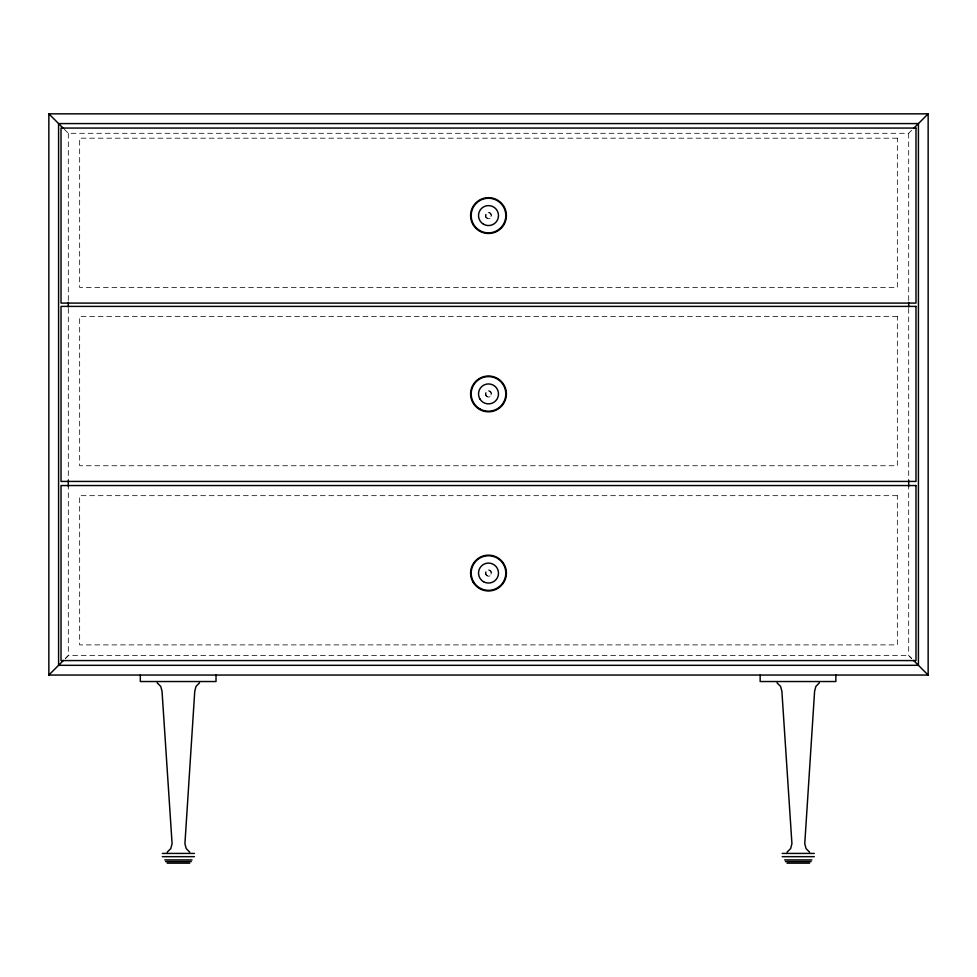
<?xml version="1.0" encoding="UTF-8"?>
<svg xmlns="http://www.w3.org/2000/svg" width="977" height="977" viewBox="0 0 977 977"><rect width="100%" height="100%" fill="white"/><g stroke="black" fill="none" stroke-linecap="round" stroke-linejoin="round"><path stroke-width="0.73" stroke-dasharray="4.88 3.66" d="M65.239 658.657L68.305 655.579L68.305 486.558M65.386 658.498L68.305 655.579L908.695 655.579L911.614 658.498M64.213 129.208L68.305 133.299L908.695 133.299L912.787 129.208M911.761 658.657L908.695 655.579L908.695 486.558M908.695 133.299L908.695 302.32M908.695 308.414L908.695 480.476M68.305 133.299L68.305 302.32M68.305 308.414L68.305 480.476M486.119 214.195L486.119 216.943L487.132 217.944L488.5 218.323L490.881 216.943L491.248 215.575L489.868 213.194L488.5 212.827L486.119 214.195M486.119 392.534L486.119 395.282L487.132 396.283L488.5 396.65L490.881 395.282L491.248 393.914L489.868 391.533L488.5 391.166L486.119 392.534M486.119 571.679L486.119 574.427L487.132 575.441L488.5 575.807L490.881 574.427L491.248 573.059L489.868 570.678L488.5 570.312L486.119 571.679M897.338 138.184L79.662 138.184L79.662 287.409L897.338 287.409L897.338 138.184M897.338 316.524L79.662 316.524L79.662 465.748L897.338 465.748L897.338 316.524M897.338 495.669L79.662 495.669L79.662 644.893L897.338 644.893L897.338 495.669M485.728 574.659A3.2 3.2 0 0 0 491.272 574.659A3.2 3.2 0 0 0 488.5 569.86A3.2 3.2 0 0 0 485.728 574.659M485.728 395.502A3.2 3.2 0 0 0 491.272 395.502A3.2 3.2 0 0 0 488.5 390.715A3.2 3.2 0 0 0 485.728 395.502M485.728 217.163A3.2 3.2 0 0 0 491.272 217.163A3.2 3.2 0 0 0 488.5 212.375A3.2 3.2 0 0 0 485.728 217.163"/><path stroke-width="1.47" d="M199.516 682.838L196.035 686.404L194.753 691.264L184.922 843.701L186.204 848.561L189.685 852.127M819.361 682.838L815.88 686.404L814.598 691.264L804.767 843.701L806.037 848.561L809.53 852.127M48.85 675.046L48.85 113.845L928.15 113.845L928.15 675.046L48.85 675.046L63.444 660.44M167.226 852.127L170.792 848.561L172.086 843.701L162.035 691.264L160.729 686.404L157.175 682.838M913.556 128.439L928.15 113.845M787.071 852.127L790.637 848.561L791.932 843.701L781.881 691.264L780.574 686.404L777.02 682.838M162.365 853.422L194.435 853.422M782.211 853.422L814.281 853.422M162.365 856.67L194.435 856.67M782.211 856.67L814.281 856.67M164.795 859.919L192.066 859.919M784.641 859.919L811.899 859.919M165.601 861.604L191.272 861.604M785.447 861.604L811.105 861.604M167.165 863.155L189.746 863.155M787.01 863.155L809.591 863.155M913.556 660.44L928.15 675.046M48.85 113.845L63.444 128.439M908.695 302.32L908.695 306.888M908.695 480.476L908.695 486.558M835.86 675.046L835.86 681.531L760.155 681.531L760.155 675.046M216.015 675.046L216.015 681.531L140.309 681.531L140.309 675.046M68.305 302.32L68.305 306.888M68.305 480.476L68.305 486.558M918.417 123.578L58.583 123.578L58.583 665.313L918.417 665.313L918.417 123.578M915.986 128.06L61.014 128.06L61.014 303.09L915.986 303.09L915.986 128.06M915.986 306.399L61.014 306.399L61.014 481.429L915.986 481.429L915.986 306.399M915.986 485.545L61.014 485.545L61.014 660.574L915.986 660.574L915.986 485.545M483.505 581.706A9.99 9.99 0 0 0 498.49 573.059A9.99 9.99 0 0 0 483.505 564.413A9.99 9.99 0 0 0 483.505 581.706M473.515 581.706A17.305 17.305 0 0 0 503.485 581.706A17.305 17.305 0 0 0 488.5 555.742A17.305 17.305 0 0 0 473.515 581.706M472.99 582.011A17.904 17.904 0 0 0 504.01 582.011A17.904 17.904 0 0 0 488.5 555.144A17.904 17.904 0 0 0 472.99 582.011M479.841 408.899A17.305 17.305 0 0 0 505.805 393.914A17.305 17.305 0 0 0 479.841 378.917A17.305 17.305 0 0 0 479.841 408.899M479.854 398.897A9.99 9.99 0 0 0 497.146 398.897A9.99 9.99 0 0 0 488.5 383.924A9.99 9.99 0 0 0 479.854 398.897M479.548 409.424A17.904 17.904 0 0 0 506.404 393.914A17.904 17.904 0 0 0 479.548 378.404A17.904 17.904 0 0 0 479.548 409.424M483.505 224.221A9.99 9.99 0 0 0 498.49 215.575A9.99 9.99 0 0 0 483.505 206.929A9.99 9.99 0 0 0 483.505 224.221M479.841 230.56A17.305 17.305 0 0 0 505.805 215.575A17.305 17.305 0 0 0 479.841 200.578A17.305 17.305 0 0 0 479.841 230.56M472.99 224.527A17.904 17.904 0 0 0 504.01 224.527A17.904 17.904 0 0 0 488.5 197.659A17.904 17.904 0 0 0 472.99 224.527"/></g></svg>
